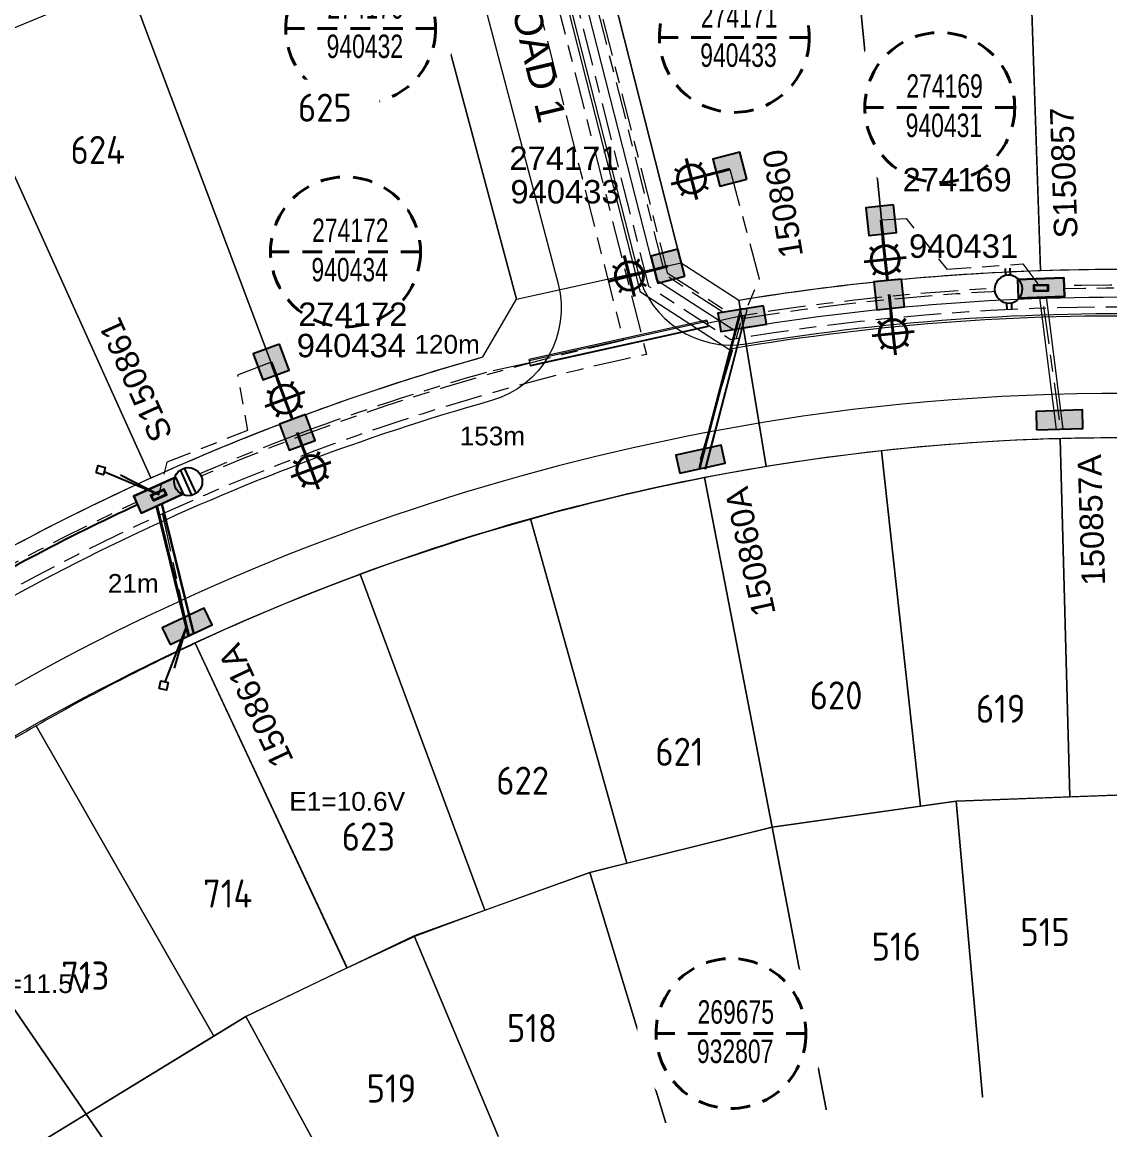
# Model space of a CAD drawing. Header units: metres. Extents: x 286940 to 288014, y 6148948 to 6150082.
# Drawn here: x 287141 to 287257.1, y 6149613.4 to 6149731.5 of the extents above; entities that cross this region are included whole.
import ezdxf
from ezdxf.enums import TextEntityAlignment as Align

# ---------------------------------------------------------------- set-up
doc = ezdxf.new("R2010")
doc.units = ezdxf.units.M
for name, pattern in [('Cable Exist UG', [8.2, 4, -1.2, 1.8, -1.2]), ('Dash', [5, 3, -2]), ('IE Trench LV', [6.5, 5, -1.5])]:
    doc.linetypes.add(name, pattern=pattern)
doc.layers.get('0').update_dxf_attribs({"color": 6})
for name, color, linetype, lineweight in [('_User Kerbs', 2, 'Continuous', 5), ('_User Stage 6 Trench', 255, 'Continuous', 5), ('Cadastre Developer_SP_NEW', 2, 'Continuous', 5), ('Cadastre Roads_SP_NEW', 251, 'Continuous', 5)]:
    doc.layers.add(name, color=color, linetype=linetype, lineweight=lineweight)
for name, color, linetype in [('_User Stage 5 Lots', 7, 'Continuous'), ('_User Stage 5 LV', 7, 'Continuous'), ('_User Stage 5 Pillars', 7, 'Continuous'), ('_User Stage 6 Columns', 2, 'Continuous'), ('_User Stage 6 HV', 7, 'Continuous'), ('_User Stage 6 Lanterns', 2, 'Continuous'), ('_User Stage 6 Lots', 7, 'Continuous'), ('_User Stage 6 LV', 7, 'Continuous'), ('_User Stage 7 Duct', 7, 'Continuous'), ('Mains_LV_NEW_T84', 2, 'Continuous'), ('Notes', 7, 'Continuous'), ('Notes_HV_MISC', 7, 'Continuous'), ('Notes_LV_MISC', 7, 'Continuous'), ('Notes_SL_MISC', 7, 'Continuous'), ('Panels_LV_SL_NEW', 2, 'Continuous'), ('Services_SP_NEW', 2, 'Continuous'), ('Services_SP_NEW_UG', 2, 'Continuous'), ('Trench_SP_NEW', 2, 'Continuous')]:
    doc.layers.add(name, color=color, linetype=linetype)
doc.styles.add('COLUMN_LABEL', font='arial.ttf')
doc.styles.add('iecARIAL', font='arial.ttf', dxfattribs={"height": 2})
doc.styles.add('LotNum', font='isocp.shx', dxfattribs={"height": 1.8})
doc.styles.add('POLE_LABEL', font='arial.ttf')
doc.styles.add('RoadName', font='arial.ttf', dxfattribs={"height": 2.5})
doc.styles.get("Standard").update_dxf_attribs({"font": 'arial.ttf'})
doc.linetypes.add('Cable New UG', pattern='A,7,-0.25,["x",Standard,S=2,R=0,X=0.2,Y=-0.8],-2.1', length=9.35)
doc.linetypes.add('IE Trench HV', pattern='A,7,-0.2,["/",Standard,S=3,R=0,X=0.6,Y=-1.4],-2.5', length=9.7)

# ---------------------------------------------------------------- blocks, each defined once
blk = doc.blocks.new('*U14')
blk.add_hatch(color=256).paths.add_polyline_path([(-2.475, 3), (-2.475, 1.02), (2.475, 1.02), (2.475, 3)])
blk.add_lwpolyline([(-2.475, 1.02), (2.475, 1.02), (2.475, 3), (-2.475, 3)], close=True)
at = {"style": 'iecARIAL', "flags": 8}
blk.add_attdef('ASSET_NUM', (1.5, 3.5), '', height=2.5, dxfattribs=at)
for tag, p, flags in [('OWNED_BY', (0, -0.2), 9), ('STATE', (0, -0.4), 9), ('SUPPORT_TYPE', (0, -0.6), 9), ('USAGE', (0, -0.8), 9), ('LEGEND', (0, -1), 9), ('LOCATION', (0, -1.2), 9), ('STREETNAME', (0, -1.8), 9), ('SUBURB', (0, -2), 1), ('NOTES', (0, -1.4), 9), ('PARENT', (0, -1.6), 9)]:
    blk.add_attdef(tag, p, '', height=0.2, dxfattribs=dict(flags=flags))
blk = doc.blocks.new('*U91')
for tag, height, flags, p in [('ASSET_NUM', 2.5, 8, (2, 4)), ('STREET_CODE', 0.2, 9, (1.5, 2)), ('OWNED_BY', 0.2, 9, (1.5, 1.8))]:
    blk.add_attdef(tag, text='', height=height, dxfattribs=dict(flags=flags)).set_placement(p, align=Align.MIDDLE_LEFT)
blk.add_wipeout([(-2.47, 0.99), (2.47, 0.99), (2.47, -0.99), (-2.47, -0.99)])
at = {"lineweight": -3}
blk.add_lwpolyline([(-2.47, 0.99), (2.47, 0.99), (2.47, -0.99), (-2.47, -0.99)], close=True, dxfattribs=at)
for tag, flags, p in [('OPERATED_BY', 9, (1.5, 1.6)), ('STATE', 9, (1.5, 1.2)), ('MAINTAINED_BY', 9, (1.5, 1.4)), ('SUPPORT_TYPE', 9, (1.5, 1)), ('SUBURB', 9, (1.5, 0.2)), ('STREETNAME', 9, (1.5, 0)), ('USAGE', 9, (1.5, 0.8)), ('LEGEND', 9, (1.5, 0.6)), ('PARENT', 9, (1.5, 0.4)), ('Z', 1, (1.5, -0.6)), ('LOCATION', 9, (1.5, -0.2)), ('NOTES', 9, (1.5, -0.4))]:
    blk.add_attdef(tag, text='', height=0.2, dxfattribs=dict(flags=flags)).set_placement(p, align=Align.MIDDLE_LEFT)
blk = doc.blocks.new('*U90')
for tag, p, flags in [('ACTUAL_STATUS', (1.09, -2.43), 9), ('OPERATED_BY', (1.05, -2.9), 9), ('ORIENTATION', (1.06, -3.43), 9), ('OWNED_BY', (1.06, -3.19), 9), ('USAGE', (1.07, -3.68), 9), ('MAINTAINED_BY', (1.07, -2.66), 9), ('STATE', (1.05, -4.13), 9), ('SWITCH_TYPE', (1.05, -4.38), 9), ('Z', (1.06, -4.88), 9), ('LEGEND', (1.06, -4.64), 9), ('NOTES', (1.07, -3.88), 1)]:
    blk.add_attdef(tag, p, '', height=0.2, dxfattribs=dict(flags=flags))
blk.add_wipeout([(-1.17, 0.93), (-1.28, 0.78), (-1.36, 0.61), (-1.43, 0.44), (-1.47, 0.25), (-1.49, 0.07), (-1.49, -0.12), (-1.46, -0.31), (-1.41, -0.49), (-1.34, -0.66), (-1.25, -0.82), (-1.13, -0.97), (-1, -1.11), (-0.86, -1.22), (-0.7, -1.32), (-0.53, -1.4), (-0.35, -1.45), (-0.16, -1.49), (0.03, -1.49), (0.21, -1.48), (0.4, -1.44), (0.57, -1.38), (0.74, -1.3), (0.9, -1.19), (1.04, -1.07), (1.17, -0.93), (1.28, -0.78), (1.36, -0.61), (1.43, -0.44), (1.47, -0.25), (1.49, -0.07), (1.49, 0.12), (1.46, 0.31), (1.41, 0.49), (1.34, 0.66), (1.25, 0.82), (1.13, 0.97), (1, 1.11), (0.86, 1.22), (0.7, 1.32), (0.53, 1.4), (0.35, 1.45), (0.16, 1.49), (-0.03, 1.49), (-0.21, 1.48), (-0.4, 1.44), (-0.57, 1.38), (-0.74, 1.3), (-0.9, 1.19), (-1.04, 1.07)])
for p, q in [((-0.25, 1.47), (-0.25, 2.22)), ((0.25, 1.47), (0.25, 2.22)), ((-0.25, -1.47), (-0.25, -2.22)), ((0.25, -1.47), (0.25, -2.22))]:
    blk.add_line(p, q)
blk.add_lwpolyline([(1.49, 0, 1), (-1.49, 0, 1)], format="xyb", close=True)
at = {"flags": 9}
for tag, p in [('OPERATING_VOLTAGE', (1.08, -1.64)), ('NO_PHASES', (1.07, -1.92)), ('CONSTRUCTED_VOLTAGE', (1.07, -2.19))]:
    blk.add_attdef(tag, p, '', height=0.2, dxfattribs=at)
blk = doc.blocks.new('PANEL_NEW')
at = {"layer": 'Panels_LV_SL_NEW'}
h = blk.add_hatch(color=256, dxfattribs=at)
h.paths.add_polyline_path([(-0.8, -0.32), (0.8, -0.32), (0.8, 0.32), (-0.8, 0.32)])
h.paths.add_polyline_path([(-0.72, 0.24), (0.72, 0.24), (0.72, -0.24), (-0.72, -0.24)], flags=16)
for points in [[(-0.8, -0.32), (0.8, -0.32), (0.8, 0.32), (-0.8, 0.32)], [(-0.72, -0.24), (0.72, -0.24), (0.72, 0.24), (-0.72, 0.24)]]:
    blk.add_lwpolyline(points, close=True)
blk.add_attdef('PARENT', (1.52, -2.43), '', height=2.5, rotation=90)
for tag, flags, p in [('CONNECTOR_TYPE', 9, (1.5, 0)), ('CONSTRUCTED_VOLTAGE', 9, (1.5, -0.2)), ('OPERATING_VOLTAGE', 9, (1.5, -0.6)), ('ORIENTATION', 9, (1.5, -0.8)), ('OWNED_BY', 9, (1.5, -1)), ('OPERATED_BY', 9, (1.5, -1.2)), ('NO_PHASES', 9, (1.5, -0.4)), ('STATE', 9, (1.5, -1.6)), ('Z', 1, (1.5, -2.2)), ('MAINTAINED_BY', 9, (1.5, -1.4)), ('USAGE', 9, (1.5, -1.8)), ('NOTES', 9, (1.5, -2))]:
    blk.add_attdef(tag, text='', height=0.2, dxfattribs=dict(flags=flags)).set_placement(p, align=Align.MIDDLE_LEFT)
blk = doc.blocks.new('*U40')
blk.add_blockref('*U91', (0, 2.01))
for tag, flags, p in [('STREET_CODE', 9, (1.5, 0)), ('OWNED_BY', 9, (1.5, -0.2)), ('OPERATED_BY', 9, (1.5, -0.4)), ('STATE', 9, (1.5, -0.8)), ('SUPPORT_TYPE', 9, (1.5, -1)), ('MAINTAINED_BY', 9, (1.5, -0.6)), ('USAGE', 9, (1.5, -1.2)), ('SUBURB', 9, (1.5, -1.8)), ('STREETNAME', 9, (1.5, -2)), ('LEGEND', 9, (1.5, -1.4)), ('PARENT', 9, (1.5, -1.6)), ('LOCATION', 9, (1.5, -2.2)), ('NOTES', 9, (1.5, -2.4)), ('Z', 1, (1.5, -2.6))]:
    blk.add_attdef(tag, text='', height=0.2, dxfattribs=dict(flags=flags)).set_placement(p, align=Align.MIDDLE_LEFT)
blk.add_blockref('PANEL_NEW', (0, 2.01))
at = {"flags": 8}
blk.add_attdef('ASSET_NUM', text='', height=2.5, dxfattribs=at).set_placement((2, 4.78), align=Align.MIDDLE_LEFT)
blk.add_blockref('*U90', (3.47, 2.01))
blk = doc.blocks.new('*U89')
for tag, p, flags in [('CONSTRUCTED_VOLTAGE', (0.89, -2.37), 9), ('OPERATED_BY', (0.87, -3.08), 9), ('ORIENTATION', (0.87, -3.62), 9), ('OWNED_BY', (0.88, -3.37), 9), ('ACTUAL_STATUS', (0.9, -2.61), 9), ('MAINTAINED_BY', (0.89, -2.84), 9), ('STATE', (0.86, -4.31), 9), ('SWITCH_TYPE', (0.86, -4.56), 9), ('USAGE', (0.88, -3.86), 9), ('LEGEND', (0.87, -4.82), 9), ('NOTES', (0.88, -4.06), 1), ('Z', (0.87, -5.06), 9)]:
    blk.add_attdef(tag, p, '', height=0.2, dxfattribs=dict(flags=flags))
blk.add_wipeout([(-1.06, 1.06), (-1.18, 0.92), (-1.29, 0.76), (-1.37, 0.59), (-1.43, 0.42), (-1.48, 0.23), (-1.49, 0.05), (-1.49, -0.14), (-1.46, -0.33), (-1.41, -0.51), (-1.33, -0.68), (-1.24, -0.84), (-1.12, -0.99), (-0.99, -1.12), (-0.84, -1.24), (-0.68, -1.33), (-0.51, -1.41), (-0.33, -1.46), (-0.14, -1.49), (0.05, -1.49), (0.23, -1.48), (0.42, -1.43), (0.59, -1.37), (0.76, -1.29), (0.92, -1.18), (1.06, -1.06), (1.18, -0.92), (1.29, -0.76), (1.37, -0.59), (1.43, -0.42), (1.48, -0.23), (1.49, -0.05), (1.49, 0.14), (1.46, 0.33), (1.41, 0.51), (1.33, 0.68), (1.24, 0.84), (1.12, 0.99), (0.99, 1.12), (0.84, 1.24), (0.68, 1.33), (0.51, 1.41), (0.33, 1.46), (0.14, 1.49), (-0.05, 1.49), (-0.23, 1.48), (-0.42, 1.43), (-0.59, 1.37), (-0.76, 1.29), (-0.92, 1.18)])
for p, q in [((-0.25, -1.48), (-0.25, 1.48)), ((0.25, -1.48), (0.25, 1.48))]:
    blk.add_line(p, q)
blk.add_circle((0, 0), 1.5)
at = {"flags": 9}
blk.add_attdef('TYPE', text='', height=0.2, dxfattribs=at).set_placement((0.88, -1.45), align=Align.MIDDLE_LEFT)
for tag, p in [('OPERATING_VOLTAGE', (0.89, -1.82)), ('NO_PHASES', (0.88, -2.1))]:
    blk.add_attdef(tag, p, '', height=0.2, dxfattribs=at)
blk = doc.blocks.new('*U64')
blk.add_blockref('*U91', (0, 2.01))
for tag, flags, p in [('OWNED_BY', 9, (1.5, -0.2)), ('OPERATED_BY', 9, (1.5, -0.4)), ('STATE', 9, (1.5, -0.8)), ('SUPPORT_TYPE', 9, (1.5, -1)), ('MAINTAINED_BY', 9, (1.5, -0.6)), ('USAGE', 9, (1.5, -1.2)), ('SUBURB', 9, (1.5, -1.8)), ('STREETNAME', 9, (1.5, -2)), ('LEGEND', 9, (1.5, -1.4)), ('PARENT', 9, (1.5, -1.6)), ('LOCATION', 9, (1.5, -2.2)), ('NOTES', 9, (1.5, -2.4)), ('Z', 1, (1.5, -2.6))]:
    blk.add_attdef(tag, text='', height=0.2, dxfattribs=dict(flags=flags)).set_placement(p, align=Align.MIDDLE_LEFT)
for name, p in [('*U89', (3.47, 2.01)), ('PANEL_NEW', (0, 2.01))]:
    blk.add_blockref(name, p)
for tag, height, flags, p in [('ASSET_NUM', 2.5, 8, (2, 4.78)), ('STREET_CODE', 0.2, 9, (1.5, 0))]:
    blk.add_attdef(tag, text='', height=height, dxfattribs=dict(flags=flags)).set_placement(p, align=Align.MIDDLE_LEFT)
blk = doc.blocks.new('SLANTERN_NUM_EXT')
blk.add_wipeout([(-0.31, 10), (-0.94, 9.96), (-1.57, 9.88), (-2.18, 9.76), (-2.79, 9.61), (-3.39, 9.41), (-3.97, 9.18), (-4.54, 8.91), (-5.09, 8.61), (-5.62, 8.27), (-6.13, 7.91), (-6.62, 7.5), (-7.07, 7.07), (-7.5, 6.62), (-7.91, 6.13), (-8.27, 5.62), (-8.61, 5.09), (-8.91, 4.54), (-9.18, 3.97), (-9.41, 3.39), (-9.61, 2.79), (-9.76, 2.18), (-9.88, 1.57), (-9.96, 0.94), (-10, 0.31), (-10, -0.31), (-9.96, -0.94), (-9.88, -1.57), (-9.76, -2.18), (-9.61, -2.79), (-9.41, -3.39), (-9.18, -3.97), (-8.91, -4.54), (-8.61, -5.09), (-8.27, -5.62), (-7.91, -6.13), (-7.5, -6.62), (-7.07, -7.07), (-6.62, -7.5), (-6.13, -7.91), (-5.62, -8.27), (-5.09, -8.61), (-4.54, -8.91), (-3.97, -9.18), (-3.39, -9.41), (-2.79, -9.61), (-2.18, -9.76), (-1.57, -9.88), (-0.94, -9.96), (-0.31, -10), (0.31, -10), (0.94, -9.96), (1.57, -9.88), (2.18, -9.76), (2.79, -9.61), (3.39, -9.41), (3.97, -9.18), (4.54, -8.91), (5.09, -8.61), (5.62, -8.27), (6.13, -7.91), (6.62, -7.5), (7.07, -7.07), (7.5, -6.62), (7.91, -6.13), (8.27, -5.62), (8.61, -5.09), (8.91, -4.54), (9.18, -3.97), (9.41, -3.39), (9.61, -2.79), (9.76, -2.18), (9.88, -1.57), (9.96, -0.94), (10, -0.31), (10, 0.31), (9.96, 0.94), (9.88, 1.57), (9.76, 2.18), (9.61, 2.79), (9.41, 3.39), (9.18, 3.97), (8.91, 4.54), (8.61, 5.09), (8.27, 5.62), (7.91, 6.13), (7.5, 6.62), (7.07, 7.07), (6.62, 7.5), (6.13, 7.91), (5.62, 8.27), (5.09, 8.61), (4.54, 8.91), (3.97, 9.18), (3.39, 9.41), (2.79, 9.61), (2.18, 9.76), (1.57, 9.88), (0.94, 9.96), (0.31, 10)])
at = {"linetype": 'Dash', "lineweight": 40, "ltscale": 0.7}
blk.add_line((8, 0), (-8, 0), dxfattribs=at)
blk.add_circle((0, 0), 8, dxfattribs=at)
at = {"lineweight": 40, "width": 0.7}
for tag, p in [('SNUMBER', (0.51, 1.05)), ('CNUMBER', (0.44, -3.15))]:
    blk.add_attdef(tag, text='', height=2.5, dxfattribs=at).set_placement(p, align=Align.CENTER)
at = {"lineweight": 40, "flags": 1}
blk.add_attdef('Z', (0, 0), '', height=0.2, dxfattribs=at)
blk = doc.blocks.new('COLUMN_EXT')
blk.add_hatch(color=256).paths.add_polyline_path([(-1.49, 1.48), (-1.49, -1.49), (1.48, -1.49), (1.48, 1.48)])
blk.add_lwpolyline([(-1.49, -1.49), (1.48, -1.49), (1.48, 1.48), (-1.49, 1.48)], close=True)
for tag, height, style, flags, p in [('ASSET_NUM', 2.5, 'COLUMN_LABEL', 8, (2, 2)), ('STRUCTURE_PLANT_NUMBER', 0.2, 'POLE_LABEL', 9, (1.81, 0.03)), ('STREET_CODE', 0.2, 'COLUMN_LABEL', 9, (1.81, -0.2))]:
    blk.add_attdef(tag, text='', height=height, dxfattribs=dict(style=style, flags=flags)).set_placement(p, align=Align.MIDDLE_LEFT)
at = {"flags": 9}
for tag, p in [('COLUMN_TYPE', (1.81, -0.4)), ('OWNED_BY', (1.81, -0.6)), ('STATE', (1.81, -0.8)), ('USAGE', (1.81, -1)), ('LEGEND', (1.81, -1.2)), ('STREETNAME', (1.81, -1.6)), ('SUBURB', (1.81, -1.8)), ('LOCATION', (1.81, -1.4)), ('NOTES', (1.81, -2))]:
    blk.add_attdef(tag, text='', height=0.2, dxfattribs=at).set_placement(p, align=Align.MIDDLE_LEFT)
at = {"flags": 1}
blk.add_attdef('Z', (1.81, -2.35), '', height=0.2, dxfattribs=at)
blk = doc.blocks.new('SL_LANTERN_EXT')
at = {"lineweight": 40}
for p, q in [((0, 1.97), (0, 6.47)), ((-1.46, 5.68), (-1.06, 5.28)), ((1.46, 5.68), (1.06, 5.28)), ((-2.25, 4.22), (2.25, 4.22)), ((-1.46, 2.76), (-1.06, 3.16)), ((0, 0), (0, 2.72)), ((1.46, 2.76), (1.06, 3.16))]:
    blk.add_line(p, q, dxfattribs=at)
blk.add_circle((0, 4.22), 1.5, dxfattribs=at)
at = {"style": 'iecARIAL', "flags": 8}
blk.add_attdef('ASSET_NUM', (1.5, 1.5), '', height=2.5, dxfattribs=at)
for tag, p, height, flags in [('CONSTRUCTED_VOLTAGE', (0.98, -0.65), 0.2, 9), ('CONTROL_TYPE', (0.98, -0.85), 0.2, 9), ('LANTERN_PURPOSE', (0.98, -1.05), 0.2, 9), ('LANTERN_TYPE', (0.98, -1.25), 0.2, 9), ('LNUMBER', (2.18, -3.25), 2.5, 8), ('OPERATING_VOLTAGE', (0.98, -1.65), 0.2, 9), ('ORIENTATION', (0.98, -1.85), 0.2, 9), ('OWNED_BY', (0.98, -2.05), 0.2, 9), ('STATE', (0.98, -2.25), 0.2, 9), ('NO_PHASES', (0.98, -1.45), 0.2, 9), ('USAGE', (0.98, -2.45), 0.2, 9), ('CEXIST', (0.98, -2.65), 0.2, 9), ('CNEW', (0.98, -2.85), 0.2, 9), ('CNUMBER', (0.98, -3.05), 0.2, 9), ('CREMOVE', (0.98, -3.25), 0.2, 9), ('CREPLACE', (0.98, -3.45), 0.2, 9), ('LKINGHEIGHT', (0.98, -3.65), 0.2, 9), ('LBRACKET', (0.98, -3.85), 0.2, 9), ('LBRACKETVOCAB', (0.98, -4.05), 0.2, 9), ('LCATEGORY', (0.98, -4.25), 0.2, 9), ('LCHARGE1', (0.98, -4.45), 0.2, 9), ('LCHARGE1PERCENT', (0.98, -4.65), 0.2, 9), ('LCHARGE2', (0.98, -4.85), 0.2, 9), ('LCHARGE2PERCENT', (0.98, -5.05), 0.2, 9), ('LCHARGE3', (0.98, -5.25), 0.2, 9), ('LCHARGE3PERCENT', (0.98, -5.45), 0.2, 9), ('LEXIST', (0.98, -5.65), 0.2, 9), ('LLAMP', (0.98, -5.85), 0.2, 9), ('LLAMPVOCAB', (0.98, -6.05), 0.2, 9), ('LMAST', (0.98, -6.25), 0.2, 9), ('LMASTVOCAB', (0.98, -6.45), 0.2, 9), ('LNEW', (0.98, -6.65), 0.2, 9), ('LANTNUMBER', (0.98, -6.85), 0.2, 9), ('LOUTREACH', (0.98, -7.25), 0.2, 9), ('LOUTREACHVOCAB', (0.98, -7.45), 0.2, 9), ('LRATECODE', (0.98, -7.65), 0.2, 9), ('LREMOVE', (0.98, -7.85), 0.2, 9), ('LREPLACE', (0.98, -8.05), 0.2, 9), ('LTYPE', (0.98, -8.25), 0.2, 9), ('LTYPEVOCAB', (0.98, -8.45), 0.2, 9), ('STREETNAME', (0.98, -9.25), 0.2, 9), ('SUBURB', (0.98, -9.45), 0.2, 1), ('LEGEND', (0.98, -8.65), 0.2, 9), ('LOCATION', (0.98, -8.85), 0.2, 9), ('NOTES', (0.98, -9.05), 0.2, 9)]:
    blk.add_attdef(tag, p, '', height=height, dxfattribs=dict(flags=flags))
blk = doc.blocks.new('CCP_NEW')
for tag, flags, p in [('CCP_TYPE', 9, (1.5, 0)), ('ORIENTATION', 9, (1.5, -0.2)), ('STATE', 9, (1.5, -1)), ('OWNED_BY', 9, (1.5, -1.2)), ('USAGE', 9, (1.5, -0.4)), ('LEGEND', 9, (1.5, -0.6)), ('LIFE_SUPPORT', 9, (1.5, -0.8)), ('OPERATED_BY', 9, (1.5, -1.4)), ('OPERATING_VOLTAGE', 9, (1.5, -1.8)), ('CONSTRUCTED_VOLTAGE', 9, (1.5, -2)), ('Z', 1, (1.5, -2.4)), ('MAINTAINED_BY', 9, (1.5, -1.6)), ('NUMBER_OF_PHASES', 9, (1.5, -2.2))]:
    blk.add_attdef(tag, text='', height=0.2, dxfattribs=dict(flags=flags)).set_placement(p, align=Align.MIDDLE_LEFT)
blk.add_wipeout([(0, 0.57), (0.57, 0), (0, -0.57), (-0.57, 0)])
blk.add_lwpolyline([(-0.57, 0), (0, 0.57), (0.57, 0), (0, -0.57), (-0.57, 0)])

msp = doc.modelspace()

# ---------------------------------------------------------------- linework, layer by layer
at = {"layer": '_User Kerbs', "color": 251, "linetype": 'Continuous', "flags": 128}
msp.add_lwpolyline([(287195.66674, 6149748.36692), (287206.7453, 6149704.79602, 0.389050326), (287218.31306, 6149697.2214, -0.097820328), (287313.52656, 6149694.10664), (287412.95186, 6149671.22569), (287412.95186, 6149671.22569)], format="xyb", dxfattribs=at)
at = {"layer": '_User Stage 5 Lots', "lineweight": 0}
msp.add_lwpolyline([(287163.92981, 6149577.14611, -0.082194437), (287169.48456, 6149583.5679), (287147.8676, 6149615.03782), (287130.15522, 6149604.22152), (287127.50336, 6149596.91392), (287163.92981, 6149577.14611)], format="xyb", dxfattribs=at)
at = {"layer": '_User Stage 6 Lots', "lineweight": 0}
for points in [[(287249.68158, 6149705.18275), (287248.01989, 6149755.01543), (287228.45245, 6149753.72278), (287233.37432, 6149703.9656, -0.016317406), (287249.68624, 6149705.04318, -0.016668141)], [(287266.03833, 6149705.19916), (287267.62997, 6149755.02918), (287248.01989, 6149755.01543), (287249.69957, 6149705.04362, -0.016304088), (287266.03371, 6149705.05464, 0.013401178)], [(287200.27981, 6149749.41872), (287211.35252, 6149705.87079), (287217.51048, 6149701.88297, -0.015969967), (287233.37432, 6149703.9656), (287228.45245, 6149753.72278), (287209.01097, 6149751.15675), (287200.27981, 6149749.41872)], [(287190.17223, 6149695.81578), (287193.76663, 6149701.96794), (287182.16108, 6149745.28759), (287170.83613, 6149742.25358), (287152.26529, 6149735.9544), (287169.86268, 6149689.15339, -0.021340028), (287190.17223, 6149695.81578, 2.338943513)], [(287232.72997, 6149685.80126), (287236.88274, 6149647.86908), (287240.68239, 6149648.40679), (287252.81375, 6149648.86885), (287251.78588, 6149687.09834, 0.020543883), (287232.72997, 6149685.80126, 15.582207629)], [(287251.78588, 6149687.09834), (287252.81375, 6149648.86885), (287260.60056, 6149649.16543), (287268.77121, 6149648.64956), (287270.88395, 6149686.8271, 0.020543883), (287251.78588, 6149687.09834, 6.501896735)], [(287213.8448, 6149682.9446), (287221.06772, 6149645.63102), (287236.88274, 6149647.86908), (287232.72997, 6149685.80126, 0.020543883), (287213.8448, 6149682.9446, 17.431949562)], [(287195.2578, 6149678.54765), (287205.56196, 6149641.79854), (287221.06772, 6149645.63102), (287213.8448, 6149682.9446, 0.020543883), (287195.2578, 6149678.54765, -2648685895.135818958)], [(287177.09436, 6149672.64006), (287190.4075, 6149636.78607), (287201.5998, 6149640.81593), (287201.5998, 6149640.81593), (287205.56196, 6149641.79854), (287195.2578, 6149678.54765, 0.020543883), (287177.09436, 6149672.64006, -11596105860.313230515)], [(287159.47705, 6149665.26171), (287175.68745, 6149630.62217), (287183.03671, 6149634.06143), (287190.4075, 6149636.78607), (287177.09436, 6149672.64006, 0.020543883), (287159.47705, 6149665.26171, 4414846745.775787354)]]:
    msp.add_lwpolyline(points, format="xyb", dxfattribs=at)
msp.add_lwpolyline([(287154.75705, 6149682.90377, -0.016318213), (287169.86274, 6149689.15341), (287152.26568, 6149735.95453), (287134.14483, 6149728.45743)], format="xyb", close=True, dxfattribs=at)
at = {"layer": '_User Stage 6 Trench', "lineweight": 0}
for p, q in [((287249.35844, 6149704.11799), (287249.71558, 6149704.16331)), ((287251.39475, 6149688.07245), (287249.35844, 6149704.11799)), ((287250.07271, 6149704.20864), (287249.71558, 6149704.16331)), ((287252.10902, 6149688.1631), (287250.07271, 6149704.20864)), ((287213.27545, 6149684.03115), (287217.70474, 6149701.02909)), ((287213.97218, 6149683.8496), (287218.40148, 6149700.84753)), ((287217.70474, 6149701.02909), (287218.05311, 6149700.93831)), ((287218.40148, 6149700.84753), (287218.05311, 6149700.93831)), ((287214.08801, 6149699.75082), (287195.10592, 6149695.53811)), ((287214.24401, 6149699.04792), (287195.26192, 6149694.83522)), ((287214.08801, 6149699.75082), (287214.16601, 6149699.39937)), ((287214.24401, 6149699.04792), (287214.16601, 6149699.39937)), ((287195.10592, 6149695.53811), (287195.18392, 6149695.18666)), ((287195.26192, 6149694.83522), (287195.18392, 6149695.18666)), ((287251.39475, 6149688.07245), (287251.75188, 6149688.11778)), ((287252.10902, 6149688.1631), (287251.75188, 6149688.11778)), ((287213.27545, 6149684.03115), (287213.62381, 6149683.94038)), ((287213.97218, 6149683.8496), (287213.62381, 6149683.94038)), ((287154.82788, 6149681.88883), (287155.17754, 6149681.97447)), ((287158.69505, 6149666.09991), (287154.82788, 6149681.88883)), ((287155.52721, 6149682.06012), (287155.17754, 6149681.97447)), ((287159.39437, 6149666.27119), (287155.52721, 6149682.06012)), ((287158.69505, 6149666.09991), (287159.04471, 6149666.18555)), ((287159.39437, 6149666.27119), (287159.04471, 6149666.18555))]:
    msp.add_line(p, q, dxfattribs=at)
at = {"layer": '_User Stage 6 Trench'}
for p, q in [((287217.62724, 6149700.28909), (287213.37226, 6149684.00611)), ((287218.13035, 6149700.15762), (287213.87537, 6149683.87464)), ((287217.62724, 6149700.28909), (287217.8788, 6149700.22335)), ((287218.13035, 6149700.15762), (287217.8788, 6149700.22335)), ((287195.12759, 6149695.44049), (287214.10968, 6149699.6532)), ((287195.24025, 6149694.93284), (287214.22234, 6149699.14555)), ((287214.10968, 6149699.6532), (287214.16601, 6149699.39937)), ((287214.22234, 6149699.14555), (287214.16601, 6149699.39937)), ((287195.12759, 6149695.44049), (287195.18392, 6149695.18666)), ((287195.24025, 6149694.93284), (287195.18392, 6149695.18666)), ((287213.37226, 6149684.00611), (287213.62381, 6149683.94038)), ((287213.87537, 6149683.87464), (287213.62381, 6149683.94038))]:
    msp.add_line(p, q, dxfattribs=at)
at = {"layer": '_User Stage 6 Trench', "linetype": 'Cable Exist UG'}
msp.add_lwpolyline([(287196.9407, 6149755.69847), (287209.86897, 6149704.80618), (287216.58642, 6149700.45605)], dxfattribs=at)
for points in [[(287397.62504, 6149677.72779), (287314.2106, 6149697.0584, 0.097811221), (287217.8323, 6149700.21304), (287214.16601, 6149699.39937)], [(287195.18392, 6149695.18666), (287190.58756, 6149694.16659, 0.018762189), (287172.25715, 6149688.24035), (287170.45994, 6149687.56475, 0.048761551), (287126.9862, 6149666.17551, 0.048761551)]]:
    msp.add_lwpolyline(points, format="xyb", dxfattribs=at)
at = {"layer": '_User Stage 7 Duct'}
for p, q in [((287154.92501, 6149681.91262), (287155.17754, 6149681.97447)), ((287154.92501, 6149681.91262), (287158.79217, 6149666.1237)), ((287155.43008, 6149682.03633), (287155.17754, 6149681.97447)), ((287155.43008, 6149682.03633), (287159.29725, 6149666.2474)), ((287158.79217, 6149666.1237), (287159.04471, 6149666.18555)), ((287159.29725, 6149666.2474), (287159.04471, 6149666.18555))]:
    msp.add_line(p, q, dxfattribs=at)
at = {"layer": 'Cadastre Developer_SP_NEW', "color": 2, "lineweight": 0}
for points in [[(287154.75705, 6149682.90377), (287134.14483, 6149728.45743), (287116.55186, 6149719.79471), (287140.0911, 6149675.68227, -0.016317407), (287154.75705, 6149682.90377, 0.001627854)], [(287142.52471, 6149656.46236), (287161.47814, 6149623.3491), (287164.88113, 6149625.42719), (287175.68446, 6149630.62073), (287159.47705, 6149665.26171, 0.020543883), (287142.52471, 6149656.46236, 5.01193937)], [(287126.5434, 6149646.08093), (287147.86739, 6149615.03752), (287161.47814, 6149623.3491), (287142.52471, 6149656.46236, 0.020508236), (287126.37907, 6149646.32016, 3.221964557)]]:
    msp.add_lwpolyline(points, format="xyb", dxfattribs=at)
msp.add_lwpolyline([(287108.93585, 6149633.89928), (287130.15501, 6149604.22122), (287147.86739, 6149615.03752), (287126.37907, 6149646.32016), (287108.8942, 6149633.95754)], dxfattribs=at)
at = {"layer": 'Cadastre Roads_SP_NEW', "color": 2, "flags": 128}
msp.add_lwpolyline([(287182.16108, 6149745.28759), (287193.76663, 6149701.96794), (287211.35252, 6149705.87079), (287200.27981, 6149749.41872)], close=True, dxfattribs=at)
at = {"layer": 'Notes_LV_MISC', "color": 7, "linetype": 'Cable Exist UG', "lineweight": 0, "flags": 128}
for points in [[(287199.09061, 6149760.47325), (287191.75957, 6149758.57974), (287207.64337, 6149696.0828, 0.079442381), (287133.90794, 6149667.65245), (287131.23434, 6149668.39415), (287127.91796, 6149666.35858)], [(287198.95049, 6149746.53072), (287197.64041, 6149743.56705), (287207.86224, 6149703.36556), (287216.63896, 6149697.68186, -0.075581216), (287290.7352, 6149699.00406), (287293.32912, 6149700.6074), (287300.67255, 6149699.49766), (287302.29978, 6149697.17595, -0.011798605), (287313.69136, 6149694.81778), (287359.38181, 6149684.2294), (287361.78289, 6149685.72597), (287366.6051, 6149684.60846), (287368.10688, 6149682.20743), (287425.08444, 6149669.00335), (287428.50972, 6149670.2523), (287430.92083, 6149669.69355)], [(287251.71889, 6149689.10723), (287249.74283, 6149703.42347, 0.011172051), (287249.74283, 6149703.42347), (287249.74283, 6149703.42347)], [(287217.88908, 6149699.91834), (287217.88908, 6149699.91834), (287217.88908, 6149699.91834, -0.07398075), (287291.02599, 6149700.98298), (287292.77202, 6149698.66046), (287300.32943, 6149697.52731), (287302.64152, 6149699.14661, -0.011816364), (287314.14288, 6149696.76615), (287359.83332, 6149686.17776), (287361.32897, 6149683.77816), (287366.1585, 6149682.65895), (287368.55347, 6149684.15694), (287397.55731, 6149677.43554)], [(287213.40932, 6149684.90686), (287217.83787, 6149699.90919, 0.011172051), (287217.83787, 6149699.90919), (287217.83787, 6149699.90919)], [(287158.62509, 6149667.08222), (287155.58792, 6149681.08225, 0.011172051), (287155.58792, 6149681.08225), (287155.58792, 6149681.08225)]]:
    msp.add_lwpolyline(points, format="xyb", dxfattribs=at)
for points in [[(287198.34149, 6149748.92587), (287209.60738, 6149704.61817), (287216.42335, 6149700.20424)], [(287216.53823, 6149715.84869), (287216.53823, 6149715.84869), (287219.68167, 6149704.13686), (287217.83787, 6149699.90919)]]:
    msp.add_lwpolyline(points, dxfattribs=at)
at = {"layer": 'Services_SP_NEW_UG', "color": 2, "flags": 128}
msp.add_lwpolyline([(287158.52699, 6149667.02728), (287158.52699, 6149667.02728), (287156.11855, 6149660.76146)], dxfattribs=at)
at = {"layer": 'Trench_SP_NEW', "linetype": 'IE Trench LV', "flags": 128}
msp.add_lwpolyline([(287158.52699, 6149667.02728), (287158.52699, 6149667.02728), (287157.23187, 6149662.61978)], dxfattribs=at)

# ---------------------------------------------------------------- block references
at = {"layer": '_User Stage 5 LV'}
ref = msp.add_blockref('SL_LANTERN_EXT', (287210.72029, 6149610.72969), dxfattribs=dict(at, rotation=196.8765032039919))
ref.add_attrib('ASSET_NUM', '269675', (287210.22317, 6149622.40689), dxfattribs={"layer": '0', "height": 2.5, "style": 'iecARIAL'})
ref = msp.add_blockref('COLUMN_EXT', (287210.72085, 6149610.72993), dxfattribs=dict(at, rotation=196.865))
ref.add_attrib('ASSET_NUM', '932807', dxfattribs={"layer": '0', "height": 2.5, "style": 'COLUMN_LABEL'}).set_placement((287209.89532, 6149619.76599), align=Align.MIDDLE_LEFT)
at = {"layer": '_User Stage 5 Pillars'}
ref = msp.add_blockref('*U14', (287228.19175, 6149608.31152), dxfattribs=dict(at, rotation=190.991))
ref.add_attrib('ASSET_NUM', '146577', (287230.03424, 6149612.81704), dxfattribs={"layer": '0', "height": 2.5, "style": 'iecARIAL'})
at = {"layer": '_User Stage 6 Columns'}
ref = msp.add_blockref('COLUMN_EXT', (287209.91368, 6149705.50341), dxfattribs=dict(at, rotation=104.323))
ref.add_attrib('ASSET_NUM', '940433', dxfattribs={"layer": '0', "height": 2.5, "style": 'COLUMN_LABEL'}).set_placement((287193.12759, 6149713.44564), align=Align.MIDDLE_LEFT)
at = {"layer": '_User Stage 6 Lanterns'}
ref = msp.add_blockref('SL_LANTERN_EXT', (287209.91308, 6149705.50348), dxfattribs=dict(at, rotation=104.323))
ref.add_attrib('ASSET_NUM', '274171', (287193.01219, 6149715.77142), dxfattribs={"layer": '0', "height": 2.5, "style": 'iecARIAL'})
at = {"layer": '_User Stage 6 LV'}
ref = msp.add_blockref('*U14', (287217.52821, 6149701.88588), dxfattribs=dict(at, rotation=189.309))
ref.add_attrib('ASSET_NUM', '150860', (287224.3672, 6149706.62222), dxfattribs={"layer": '0', "height": 2.5, "rotation": 99.309, "style": 'iecARIAL'})
ref = msp.add_blockref('*U14', (287251.78588, 6149687.09834), dxfattribs=dict(at, rotation=1.909999999999996))
ref.add_attrib('ASSET_NUM', '150857A', (287256.59826, 6149671.47731), dxfattribs={"layer": '0', "height": 2.5, "rotation": 91.91, "style": 'iecARIAL'})
ref = msp.add_blockref('*U14', (287213.8448, 6149682.9446), dxfattribs=dict(at, rotation=12.513))
ref.add_attrib('ASSET_NUM', '150860A', (287221.44933, 6149668.47578), dxfattribs={"layer": '0', "height": 2.5, "rotation": 102.513, "style": 'iecARIAL'})
at = {"layer": 'Notes_SL_MISC'}
ref = msp.add_blockref('SL_LANTERN_EXT', (287216.53762, 6149715.84876), dxfattribs=dict(at, rotation=104.323))
ref.add_attrib('ASSET_NUM', '274171', (287210.16375, 6149729.99341), dxfattribs={"layer": '0', "height": 2.5, "style": 'iecARIAL'})
ref = msp.add_blockref('COLUMN_EXT', (287216.53822, 6149715.8487), dxfattribs=dict(at, rotation=104.323))
ref.add_attrib('ASSET_NUM', '940433', dxfattribs={"layer": '0', "height": 2.5, "style": 'COLUMN_LABEL'}).set_placement((287210.30559, 6149727.22861), align=Align.MIDDLE_LEFT)
ref = msp.add_blockref('SL_LANTERN_EXT', (287167.59, 6149695.26638), dxfattribs=dict(at, rotation=200.39))
ref.add_attrib('ASSET_NUM', '274172', (287169.06765, 6149708.33119), dxfattribs={"layer": '0', "height": 2.5, "style": 'iecARIAL'})
ref = msp.add_blockref('COLUMN_EXT', (287167.5906, 6149695.26631), dxfattribs=dict(at, rotation=200.39))
ref.add_attrib('ASSET_NUM', '940434', dxfattribs={"layer": '0', "height": 2.5, "style": 'COLUMN_LABEL'}).set_placement((287169.98631, 6149703.60595), align=Align.MIDDLE_LEFT)

# ---------------------------------------------------------------- texts
at = {"layer": '_User Stage 5 Lots', "lineweight": 0, "char_height": 3, "width": 8.6113974, "attachment_point": 2, "style": 'LotNum', "bg_fill": 3, "box_fill_scale": 1.5, "bg_fill_color": 256, "bg_fill_true_color": 13158600, "bg_fill_transparency": 0}
for s, insert in [('515', (287250.18487, 6149635.96083)), ('516', (287234.29384, 6149634.40506)), ('517', (287215.95803, 6149631.07128)), ('518', (287195.42522, 6149625.71015)), ('519', (287180.42319, 6149619.26484))]:
    msp.add_mtext(s, dxfattribs=dict(at, insert=insert))
at = {"layer": 'Notes', "color": 2, "lineweight": 0, "style": 'RoadName'}
msp.add_text('ROAD 1', height=3, rotation=283.3449768, dxfattribs=at).set_placement((287192.58064, 6149735.79163))
at = {"layer": 'Notes_LV_MISC', "linetype": 'Cable New UG', "char_height": 2, "attachment_point": 1, "style": 'iecARIAL'}
for s, width, heights, insert in [('120m', 4.365633, [0], (287182.87359, 6149698.16316)), ('153m', 2, [2.73532], (287187.70851, 6149688.38224)), ('21m', 4.365633, [0], (287150.15725, 6149672.65323))]:
    msp.add_mtext_dynamic_manual_height_columns(s, width=width, gutter_width=10, heights=heights, dxfattribs=dict(at, insert=insert))

# ---------------------------------------------------------------- next in the draw order: linework, layer by layer
at = {"layer": '_User Stage 5 Lots', "lineweight": 0}
for points in [[(287260.60077, 6149649.16573), (287240.68261, 6149648.40709), (287244.07247, 6149610.55859, -0.025633544), (287260.09971, 6149611.16904), (287260.60077, 6149649.16573)], [(287228.19181, 6149608.31124, -0.025633579), (287244.07247, 6149610.55859), (287240.68261, 6149648.40709), (287221.06793, 6149645.63132), (287228.19181, 6149608.31124)], [(287228.19175, 6149608.31152), (287221.06793, 6149645.63132), (287201.60002, 6149640.81623), (287212.62447, 6149604.45057, -0.025615657), (287228.19175, 6149608.31152, -10.258661574)], [(287212.62447, 6149604.45057), (287201.60002, 6149640.81623), (287182.84595, 6149634.06371), (287197.53393, 6149599.01713, -0.025635733), (287212.62447, 6149604.45057, -0.128659814)], [(287197.53393, 6149599.01713), (287182.84595, 6149634.06371), (287164.88134, 6149625.42749), (287183.07862, 6149592.06794, -0.025633639), (287197.53393, 6149599.01713, -2.375655167)], [(287169.48456, 6149583.5679, -0.027510816), (287171.78004, 6149585.27214, -0.021067751), (287183.07862, 6149592.06794), (287164.88134, 6149625.42749), (287147.8676, 6149615.03782), (287169.48456, 6149583.5679)]]:
    msp.add_lwpolyline(points, format="xyb", dxfattribs=at)

# ---------------------------------------------------------------- next in the draw order: texts
at = {"layer": '_User Stage 6 Lots', "lineweight": 0, "char_height": 3, "width": 8.6113974, "attachment_point": 2, "style": 'LotNum', "bg_fill": 3, "box_fill_scale": 1.5, "bg_fill_color": 256, "bg_fill_true_color": 13158600, "bg_fill_transparency": 0}
for s, insert in [('624', (287149.09238, 6149719.40494)), ('620', (287227.87815, 6149661.2019)), ('619', (287245.43985, 6149659.77762)), ('618', (287260.88439, 6149658.20294)), ('621', (287211.15731, 6149655.18761)), ('622', (287194.4274, 6149652.10851)), ('623', (287177.97182, 6149646.13856))]:
    msp.add_mtext(s, dxfattribs=dict(at, insert=insert))
at = {"layer": 'Cadastre Developer_SP_NEW', "color": 2, "lineweight": 0, "char_height": 3, "width": 8.6113974, "attachment_point": 2, "style": 'LotNum', "bg_fill": 3, "box_fill_scale": 1.5, "bg_fill_color": 256, "bg_fill_true_color": 13158600, "bg_fill_transparency": 0}
for s, insert in [('714', (287162.96072, 6149640.06071)), ('713', (287147.75515, 6149631.3033))]:
    msp.add_mtext(s, dxfattribs=dict(at, insert=insert))
at = {"layer": 'Notes_SL_MISC', "lineweight": 0, "insert": (287172.615, 6149729.58614), "char_height": 3, "width": 8.6113974, "attachment_point": 2, "style": 'LotNum', "bg_fill": 3, "box_fill_scale": 1.5, "bg_fill_color": 256, "bg_fill_true_color": 13158600, "bg_fill_transparency": 0}
msp.add_mtext('625', dxfattribs=at)

# ---------------------------------------------------------------- next in the draw order: linework, layer by layer
at = {"layer": '_User Kerbs', "color": 251, "linetype": 'Continuous', "flags": 128}
for points in [[(287186.94941, 6149746.37934), (287186.94941, 6149746.37934), (287198.20499, 6149703.6091, -0.408810043), (287191.09776, 6149691.16223, 0.086437931), (287115.07711, 6149654.60304), (287074.65782, 6149625.70414), (287069.5582, 6149622.05802, 0.061215881), (287063.13557, 6149616.90133, 0.047074233), (287059.88129, 6149612.86002, 0.110883106), (287055.53196, 6149601.40906), (287043.87262, 6149520.58426, 0.022607086), (287043.65787, 6149518.40123, 0.02259159), (287043.64104, 6149516.20921, 0.02259159)], [(287441.50755, 6149655.84182), (287440.58796, 6149656.05493), (287425.97521, 6149659.44131), (287411.36247, 6149662.8277), (287409.70346, 6149663.21216), (287409.70346, 6149663.21216), (287309.14873, 6149686.33467, 0.0902254), (287224.33232, 6149689.50658), (287224.33232, 6149689.50658)], [(287224.33512, 6149689.48949), (287224.33512, 6149689.48949, 0.134127199), (287106.0713, 6149637.66581), (287075.96699, 6149616.14189, 0.207998166), (287063.36872, 6149596.58903), (287052.32468, 6149519.36183, 0.045171645), (287052.17503, 6149516.52937, 0.045171645)]]:
    msp.add_lwpolyline(points, format="xyb", dxfattribs=at)
at = {"layer": 'Cadastre Roads_SP_NEW', "color": 2, "flags": 128}
for points in [[(287038.91436, 6149516.03189, -0.022591595), (287038.93447, 6149518.65111, -0.022607086), (287039.19108, 6149521.25959), (287050.85005, 6149602.08184, -0.110861458), (287055.93485, 6149615.46741, -0.047074233), (287059.74649, 6149620.20089, -0.060157008), (287066.93093, 6149625.9942), (287071.9068, 6149629.55184), (287112.32609, 6149658.45074, -0.086816704), (287190.17223, 6149695.81578), (287193.76663, 6149701.96794), (287211.35252, 6149705.87079), (287217.51048, 6149701.88297), (287220.42214, 6149684.12002, 0.129083287), (287108.93585, 6149633.89928), (287078.65286, 6149612.24761, 0.208293837), (287068.04403, 6149595.87009), (287057.00667, 6149518.68962, 0.045221777), (287056.90171, 6149516.70669), (287038.9046, 6149516.03152)], [(287414.69172, 6149675.51778), (287407.84498, 6149658.62746), (287308.10536, 6149681.72111, 0.095230469), (287220.42214, 6149684.12002), (287217.5105, 6149701.88298, -0.097859286), (287314.5944, 6149698.71452), (287414.69172, 6149675.51778)]]:
    msp.add_lwpolyline(points, format="xyb", dxfattribs=at)
at = {"layer": 'Mains_LV_NEW_T84', "color": 2, "linetype": 'Cable New UG', "flags": 128}
msp.add_lwpolyline([(287155.58792, 6149681.08225, 0.026034164), (287132.91417, 6149669.38247), (287132.31119, 6149666.83409), (287125.91805, 6149662.79082), (287123.19637, 6149663.41638, 0.011664051), (287113.48924, 6149656.82375), (287065.51887, 6149622.52599, 0.206240871), (287052.82976, 6149601.79773), (287050.58919, 6149586.26564), (287052.28477, 6149584.01183), (287051.58321, 6149579.14843), (287049.31299, 6149577.41874), (287041.17059, 6149520.97404, 0.045221792), (287040.91295, 6149516.10687, 0.045221792)], format="xyb", dxfattribs=at)
at = {"layer": 'Notes_LV_MISC', "color": 7, "linetype": 'Cable Exist UG', "lineweight": 0, "flags": 128}
msp.add_lwpolyline([(287198.56419, 6149762.51136), (287189.33818, 6149759.98675), (287205.17264, 6149697.55623, 0.052573851), (287155.57775, 6149681.08999, 0.052573851)], format="xyb", dxfattribs=at)

# ---------------------------------------------------------------- next in the draw order: block references
at = {"layer": 'Notes_SL_MISC'}
ref = msp.add_blockref('COLUMN_EXT', (287188.84978, 6149745.22571), dxfattribs=dict(at, rotation=104.323))
ref.add_attrib('ASSET_NUM', '940432', dxfattribs={"layer": '0', "height": 2.5, "style": 'COLUMN_LABEL'}).set_placement((287170.66325, 6149728.62438), align=Align.MIDDLE_LEFT)

# ---------------------------------------------------------------- next in the draw order: texts
at = {"layer": 'Notes_LV_MISC', "linetype": 'Cable New UG', "char_height": 2, "attachment_point": 1, "style": 'iecARIAL'}
for s, insert in [('E1=10.6V', (287169.53248, 6149649.39187)), ('E2=11.5V', (287135.94273, 6149629.9486))]:
    msp.add_mtext_dynamic_manual_height_columns(s, width=20.1117326, gutter_width=10, heights=[9.50318], dxfattribs=dict(at, insert=insert))

# ---------------------------------------------------------------- next in the draw order: block references
at = {"layer": 'Notes_SL_MISC'}
for p, values in [((287177.14717, 6149730.86428), {'SNUMBER': '274170', 'CNUMBER': '940432'}), ((287175.52785, 6149707.03251), {'SNUMBER': '274172', 'CNUMBER': '940434'})]:
    msp.add_blockref('SLANTERN_NUM_EXT', p, dxfattribs=at).add_auto_attribs(values)
at = {"layer": 'Panels_LV_SL_NEW'}
ref = msp.add_blockref('*U40', (287249.68158, 6149705.18275), dxfattribs=dict(at, rotation=181.9098513611338))
ref.add_attrib('ASSET_NUM', 'S150857', dxfattribs={"layer": '0', "height": 2.5, "rotation": 91.9098513}).set_placement((287252.40089, 6149708.47709), align=Align.MIDDLE_LEFT)
ref = msp.add_blockref('*U64', (287156.41042, 6149679.24978), dxfattribs=dict(at, rotation=24.34590415860061))
ref.add_attrib('ASSET_NUM', 'S150861', dxfattribs={"layer": '0', "height": 2.5, "rotation": 114.3459042}).set_placement((287156.00937, 6149686.9951), align=Align.MIDDLE_LEFT)
at = {"layer": 'Services_SP_NEW', "linetype": 'IE Trench HV', "rotation": 32.09688320852533}
msp.add_blockref('CCP_NEW', (287156.11855, 6149660.76146), dxfattribs=at)

# ---------------------------------------------------------------- next in the draw order: linework, layer by layer
at = {"layer": '_User Stage 6 HV', "linetype": 'Cable New UG', "lineweight": 0, "flags": 128}
for points in [[(287448.04588, 6149618.2217, 0.052785437), (287457.67621, 6149642.94241), (287461.52094, 6149659.53298), (287313.4656, 6149693.84363, 0.099836065), (287216.42298, 6149696.63036), (287206.99061, 6149702.73864), (287193.57798, 6149755.40352)], [(287450.22002, 6149617.71136), (287450.22002, 6149617.71136, 0.045648445), (287459.61597, 6149642.45374), (287463.92083, 6149661.02983), (287313.91712, 6149695.792, 0.099037625), (287216.85571, 6149698.73288), (287208.73537, 6149703.9915), (287196.05153, 6149753.79481)]]:
    msp.add_lwpolyline(points, format="xyb", dxfattribs=at)
at = {"layer": 'Notes_LV_MISC', "color": 7, "linetype": 'Cable Exist UG', "lineweight": 0, "flags": 128}
for points in [[(287232.68887, 6149710.45099), (287235.35434, 6149710.58953), (287239.70898, 6149705.17164), (287247.79556, 6149705.74691), (287249.74857, 6149703.17386)], [(287167.5906, 6149695.26631), (287163.99986, 6149693.8744), (287165.06215, 6149687.97372), (287156.46688, 6149684.57897), (287155.5818, 6149681.08104)]]:
    msp.add_lwpolyline(points, dxfattribs=at)
at = {"layer": 'Services_SP_NEW_UG', "color": 2, "flags": 128}
msp.add_lwpolyline([(287149.40275, 6149683.73663), (287155.60664, 6149681.14167), (287155.60664, 6149681.14167)], dxfattribs=at)
at = {"layer": 'Trench_SP_NEW', "linetype": 'IE Trench LV', "flags": 128}
msp.add_lwpolyline([(287151.50233, 6149683.24815), (287155.60664, 6149681.14167), (287155.60664, 6149681.14167)], dxfattribs=at)

# ---------------------------------------------------------------- next in the draw order: block references
at = {"layer": '_User Stage 6 Columns'}
ref = msp.add_blockref('COLUMN_EXT', (287233.53039, 6149702.48882), dxfattribs=dict(at, rotation=186.033))
ref.add_attrib('ASSET_NUM', '940431', dxfattribs={"layer": '0', "height": 2.5, "style": 'COLUMN_LABEL'}).set_placement((287235.65581, 6149707.64077), align=Align.MIDDLE_LEFT)
ref = msp.add_blockref('COLUMN_EXT', (287170.37964, 6149687.76128), dxfattribs=dict(at, rotation=200.39))
ref.add_attrib('ASSET_NUM', '940434', dxfattribs={"layer": '0', "height": 2.5, "style": 'COLUMN_LABEL'}).set_placement((287170.32159, 6149697.03728), align=Align.MIDDLE_LEFT)
at = {"layer": '_User Stage 6 Lanterns'}
ref = msp.add_blockref('SL_LANTERN_EXT', (287170.37904, 6149687.76134), dxfattribs=dict(at, rotation=200.39))
ref.add_attrib('ASSET_NUM', '274172', (287170.48173, 6149699.11976), dxfattribs={"layer": '0', "height": 2.5, "style": 'iecARIAL'})
at = {"layer": '_User Stage 6 LV'}
ref = msp.add_blockref('*U14', (287249.68158, 6149705.18275), dxfattribs=dict(at, rotation=181.91))
ref.add_attrib('ASSET_NUM', 'S150857', (287253.6502, 6149708.51875), dxfattribs={"layer": '0', "height": 2.5, "rotation": 91.91, "style": 'iecARIAL'})
ref = msp.add_blockref('*U14', (287159.47705, 6149665.26171), dxfattribs=dict(at, rotation=25.07838142513396))
ref.add_attrib('ASSET_NUM', '150861A', (287170.04717, 6149652.79383), dxfattribs={"layer": '0', "height": 2.5, "rotation": 115.0783814, "style": 'iecARIAL'})
at = {"layer": 'Notes_SL_MISC'}
ref = msp.add_blockref('SL_LANTERN_EXT', (287232.6722, 6149710.39525), dxfattribs=dict(at, rotation=186.033))
ref.add_attrib('ASSET_NUM', '274169', (287233.98675, 6149723.49101), dxfattribs={"layer": '0', "height": 2.5, "style": 'iecARIAL'})
ref = msp.add_blockref('COLUMN_EXT', (287232.67281, 6149710.39518), dxfattribs=dict(at, rotation=186.033))
ref.add_attrib('ASSET_NUM', '940431', dxfattribs={"layer": '0', "height": 2.5, "style": 'COLUMN_LABEL'}).set_placement((287234.41153, 6149718.8672), align=Align.MIDDLE_LEFT)

# ---------------------------------------------------------------- next in the draw order: texts
at = {"layer": '_User Stage 6 Lots', "lineweight": 0, "insert": (287173.32441, 6149723.91629), "char_height": 3, "width": 8.6113974, "attachment_point": 2, "style": 'LotNum', "bg_fill": 3, "box_fill_scale": 1.5, "bg_fill_color": 256, "bg_fill_true_color": 13158600, "bg_fill_transparency": 0}
msp.add_mtext('625', dxfattribs=at)

# ---------------------------------------------------------------- next in the draw order: block references
at = {"layer": 'Notes_SL_MISC'}
for p, values in [((287217.01942, 6149729.9174), {'SNUMBER': '274171', 'CNUMBER': '940433'}), ((287238.94261, 6149722.42947), {'SNUMBER': '274169', 'CNUMBER': '940431'})]:
    msp.add_blockref('SLANTERN_NUM_EXT', p, dxfattribs=at).add_auto_attribs(values)
at = {"layer": 'Services_SP_NEW', "linetype": 'IE Trench HV', "rotation": 29.96903770824851}
msp.add_blockref('CCP_NEW', (287149.40275, 6149683.73663), dxfattribs=at)

# ---------------------------------------------------------------- next in the draw order: wipeouts: each hides what was drawn before it
at = {"color": 2, "linetype": 'Cable New UG', "lineweight": 0}
msp.add_wipeout([(287181.22293, 6149611.77376), (287272.88937, 6149619.17477), (287273.35233, 6149588.64559), (287188.63032, 6149567.83023)], dxfattribs=at).dxf.layer = 'Notes_HV_MISC'

# ---------------------------------------------------------------- next in the draw order: block references
at = {"layer": '_User Stage 6 Lanterns'}
ref = msp.add_blockref('SL_LANTERN_EXT', (287233.52979, 6149702.48889), dxfattribs=dict(at, rotation=186.033))
ref.add_attrib('ASSET_NUM', '274169', (287234.96917, 6149713.47958), dxfattribs={"layer": '0', "height": 2.5, "style": 'iecARIAL'})
at = {"layer": '_User Stage 6 LV'}
ref = msp.add_blockref('*U14', (287154.75319, 6149682.9123), dxfattribs=dict(at, rotation=204.346))
ref.add_attrib('ASSET_NUM', 'S150861', (287157.14821, 6149687.51041), dxfattribs={"layer": '0', "height": 2.5, "rotation": 114.346, "style": 'iecARIAL'})
at = {"layer": 'Notes_SL_MISC'}
msp.add_blockref('SLANTERN_NUM_EXT', (287216.6642, 6149623.62955), dxfattribs=at).add_auto_attribs({'SNUMBER': '269675', 'CNUMBER': '932807'})

doc.saveas('drawing.dxf')
